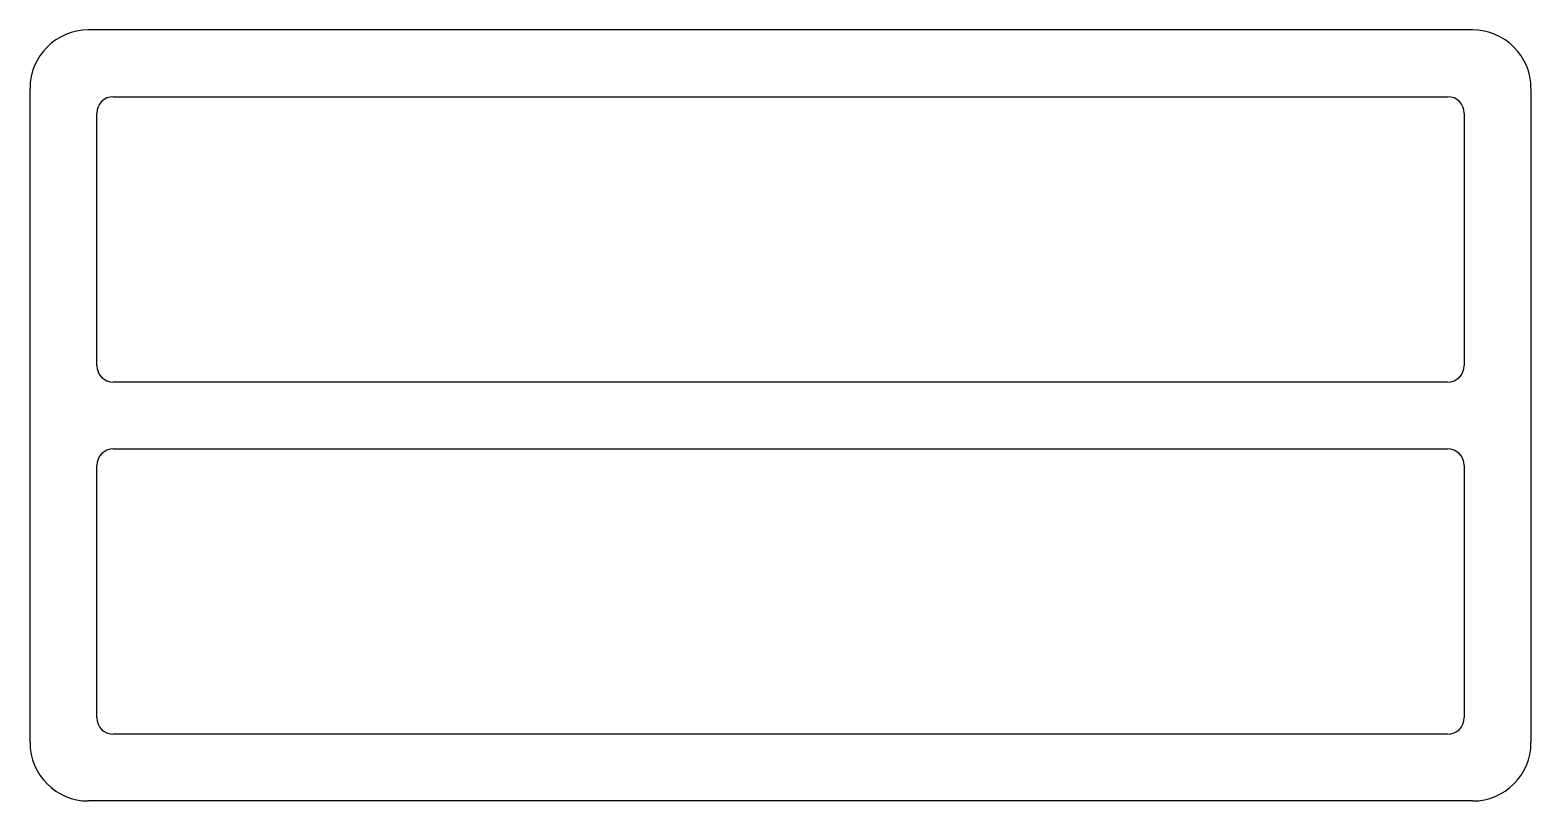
# Model space of a CAD drawing. Extents: x 1932.7 to 2022.7, y 1318.4 to 1364.7.
import ezdxf

# ---------------------------------------------------------------- set-up
doc = ezdxf.new("R2010")
doc.units = 0
doc.layers.get('0').update_dxf_attribs({"linetype": 'CONTINUOUS'})

msp = doc.modelspace()

# ---------------------------------------------------------------- linework, layer by layer
for p, q in [((2019.236, 1364.658), (1936.236, 1364.658)), ((1932.736, 1321.908), (1932.736, 1361.158)), ((2022.736, 1361.158), (2022.736, 1321.908)), ((1937.736, 1360.658), (2017.736, 1360.658)), ((1936.736, 1344.533), (1936.736, 1359.658)), ((2018.736, 1359.658), (2018.736, 1344.533)), ((2017.736, 1343.533), (1937.736, 1343.533)), ((1937.736, 1339.533), (2017.736, 1339.533)), ((1936.736, 1323.408), (1936.736, 1338.533)), ((2018.736, 1338.533), (2018.736, 1323.408)), ((2017.736, 1322.408), (1937.736, 1322.408)), ((2019.236, 1318.408), (1936.236, 1318.408))]:
    msp.add_line(p, q)
for centre, radius, start, end in [((1936.236, 1361.158), 3.5, 90.00001, 180), ((2019.236, 1361.158), 3.5, 0, 90), ((1937.736, 1359.658), 1, 90.00001, 180), ((2017.736, 1359.658), 1, 0, 90), ((1937.736, 1344.533), 1, 180, 270), ((2017.736, 1344.533), 1, 270, 0), ((1937.736, 1338.533), 1, 90.00001, 180), ((2017.736, 1338.533), 1, 0, 90), ((1937.736, 1323.408), 1, 180, 270), ((2017.736, 1323.408), 1, 270, 0), ((1936.236, 1321.908), 3.5, 180, 270), ((2019.236, 1321.908), 3.5, 270, 0)]:
    msp.add_arc(centre, radius, start, end)

doc.saveas('drawing.dxf')
